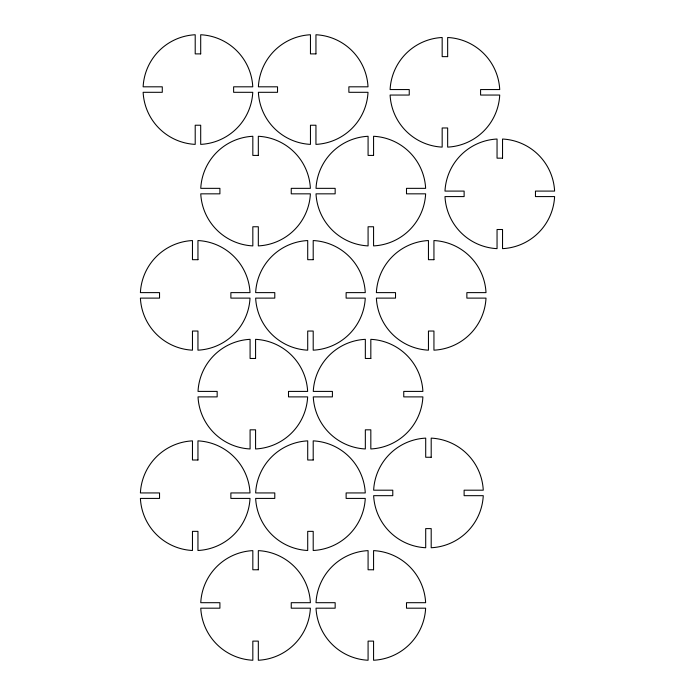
<?xml version="1.0" encoding="UTF-8"?>
<svg xmlns="http://www.w3.org/2000/svg" width="695" height="695" viewBox="0 0 695 695"><rect width="100%" height="100%" fill="white"/><g stroke="black" fill="none" stroke-linecap="round" stroke-linejoin="round"><path stroke-width="1.04" d="M200.699 53.889L195.208 53.889L195.208 34.75A54.879 54.879 0 0 0 143.135 86.814L162.283 86.814L162.283 92.305L143.135 92.305A54.879 54.879 0 0 0 195.208 144.378L195.208 125.23L200.699 125.23L200.699 144.378A54.879 54.879 0 0 0 252.763 92.305L233.624 92.305L233.624 86.814L252.763 86.814A54.879 54.879 0 0 0 200.699 34.75L200.699 53.889M315.947 53.889L310.457 53.889L310.457 34.75A54.879 54.879 0 0 0 258.384 86.814L277.531 86.814L277.531 92.305L258.384 92.305A54.879 54.879 0 0 0 310.457 144.378L310.457 125.23L315.947 125.23L315.947 144.378A54.879 54.879 0 0 0 368.011 92.305L348.873 92.305L348.873 86.814L368.011 86.814A54.879 54.879 0 0 0 315.947 34.75L315.947 53.889M447.658 56.634L442.168 56.634L442.168 37.495A54.879 54.879 0 0 0 390.104 89.559L409.242 89.559L409.242 95.05L390.104 95.05A54.879 54.879 0 0 0 442.168 147.114L442.168 127.976L447.658 127.976L447.658 147.114A54.879 54.879 0 0 0 499.722 95.05L480.584 95.05L480.584 89.559L499.722 89.559A54.879 54.879 0 0 0 447.658 37.495L447.658 56.634M258.323 155.419L252.832 155.419L252.832 136.281A54.879 54.879 0 0 0 200.759 188.345L219.907 188.345L219.907 193.835L200.759 193.835A54.879 54.879 0 0 0 252.832 245.9L252.832 226.761L258.323 226.761L258.323 245.9A54.879 54.879 0 0 0 310.387 193.835L291.248 193.835L291.248 188.345L310.387 188.345A54.879 54.879 0 0 0 258.323 136.281L258.323 155.419M373.571 155.419L368.081 155.419L368.081 136.281A54.879 54.879 0 0 0 316.017 188.345L335.155 188.345L335.155 193.835L316.017 193.835A54.879 54.879 0 0 0 368.081 245.9L368.081 226.761L373.571 226.761L373.571 245.9A54.879 54.879 0 0 0 425.635 193.835L406.497 193.835L406.497 188.345L425.635 188.345A54.879 54.879 0 0 0 373.571 136.281L373.571 155.419M502.537 158.165L497.047 158.165L497.047 139.026A54.879 54.879 0 0 0 444.982 191.09L464.121 191.09L464.121 196.581L444.982 196.581A54.879 54.879 0 0 0 497.047 248.645L497.047 229.506L502.537 229.506L502.537 248.645A54.879 54.879 0 0 0 554.601 196.581L535.463 196.581L535.463 191.09L554.601 191.09A54.879 54.879 0 0 0 502.537 139.026L502.537 158.165M197.953 259.695L192.463 259.695L192.463 240.548A54.879 54.879 0 0 0 140.399 292.621L159.537 292.621L159.537 298.112L140.399 298.112A54.879 54.879 0 0 0 192.463 350.176L192.463 331.037L197.953 331.037L197.953 350.176A54.879 54.879 0 0 0 250.018 298.112L230.879 298.112L230.879 292.621L250.018 292.621A54.879 54.879 0 0 0 197.953 240.548L197.953 259.695M313.202 259.695L307.711 259.695L307.711 240.548A54.879 54.879 0 0 0 255.647 292.621L274.786 292.621L274.786 298.112L255.647 298.112A54.879 54.879 0 0 0 307.711 350.176L307.711 331.037L313.202 331.037L313.202 350.176A54.879 54.879 0 0 0 365.266 298.112L346.127 298.112L346.127 292.621L365.266 292.621A54.879 54.879 0 0 0 313.202 240.548L313.202 259.695M433.941 259.695L428.45 259.695L428.45 240.548A54.879 54.879 0 0 0 376.377 292.621L395.524 292.621L395.524 298.112L376.377 298.112A54.879 54.879 0 0 0 428.45 350.176L428.45 331.037L433.941 331.037L433.941 350.176A54.879 54.879 0 0 0 486.005 298.112L466.866 298.112L466.866 292.621L486.005 292.621A54.879 54.879 0 0 0 433.941 240.548L433.941 259.695M255.578 358.472L250.087 358.472L250.087 339.334A54.879 54.879 0 0 0 198.023 391.407L217.161 391.407L217.161 396.888L198.023 396.888A54.879 54.879 0 0 0 250.087 448.961L250.087 429.823L255.578 429.823L255.578 448.961A54.879 54.879 0 0 0 307.642 396.888L288.503 396.888L288.503 391.407L307.642 391.407A54.879 54.879 0 0 0 255.578 339.334L255.578 358.472M370.826 358.472L365.335 358.472L365.335 339.334A54.879 54.879 0 0 0 313.271 391.407L332.41 391.407L332.41 396.888L313.271 396.888A54.879 54.879 0 0 0 365.335 448.961L365.335 429.823L370.826 429.823L370.826 448.961A54.879 54.879 0 0 0 422.89 396.888L403.752 396.888L403.752 391.407L422.89 391.407A54.879 54.879 0 0 0 370.826 339.334L370.826 358.472M431.195 457.258L425.705 457.258L425.705 438.119A54.879 54.879 0 0 0 373.641 490.192L392.779 490.192L392.779 495.674L373.641 495.674A54.879 54.879 0 0 0 425.705 547.747L425.705 528.608L431.195 528.608L431.195 547.747A54.879 54.879 0 0 0 483.26 495.674L464.121 495.674L464.121 490.192L483.26 490.192A54.879 54.879 0 0 0 431.195 438.119L431.195 457.258M197.953 460.003L192.463 460.003L192.463 440.865A54.879 54.879 0 0 0 140.399 492.937L159.537 492.937L159.537 498.419L140.399 498.419A54.879 54.879 0 0 0 192.463 550.492L192.463 531.354L197.953 531.354L197.953 550.492A54.879 54.879 0 0 0 250.018 498.419L230.879 498.419L230.879 492.937L250.018 492.937A54.879 54.879 0 0 0 197.953 440.865L197.953 460.003M313.202 460.003L307.711 460.003L307.711 440.865A54.879 54.879 0 0 0 255.647 492.937L274.786 492.937L274.786 498.419L255.647 498.419A54.879 54.879 0 0 0 307.711 550.492L307.711 531.354L313.202 531.354L313.202 550.492A54.879 54.879 0 0 0 365.266 498.419L346.127 498.419L346.127 492.937L365.266 492.937A54.879 54.879 0 0 0 313.202 440.865L313.202 460.003M258.323 569.77L252.832 569.77L252.832 550.622A54.879 54.879 0 0 0 200.759 602.695L219.907 602.695L219.907 608.186L200.759 608.186A54.879 54.879 0 0 0 252.832 660.25L252.832 641.111L258.323 641.111L258.323 660.25A54.879 54.879 0 0 0 310.387 608.186L291.248 608.186L291.248 602.695L310.387 602.695A54.879 54.879 0 0 0 258.323 550.622L258.323 569.77M373.571 569.77L368.081 569.77L368.081 550.622A54.879 54.879 0 0 0 316.017 602.695L335.155 602.695L335.155 608.186L316.017 608.186A54.879 54.879 0 0 0 368.081 660.25L368.081 641.111L373.571 641.111L373.571 660.25A54.879 54.879 0 0 0 425.635 608.186L406.497 608.186L406.497 602.695L425.635 602.695A54.879 54.879 0 0 0 373.571 550.622L373.571 569.77"/></g></svg>
